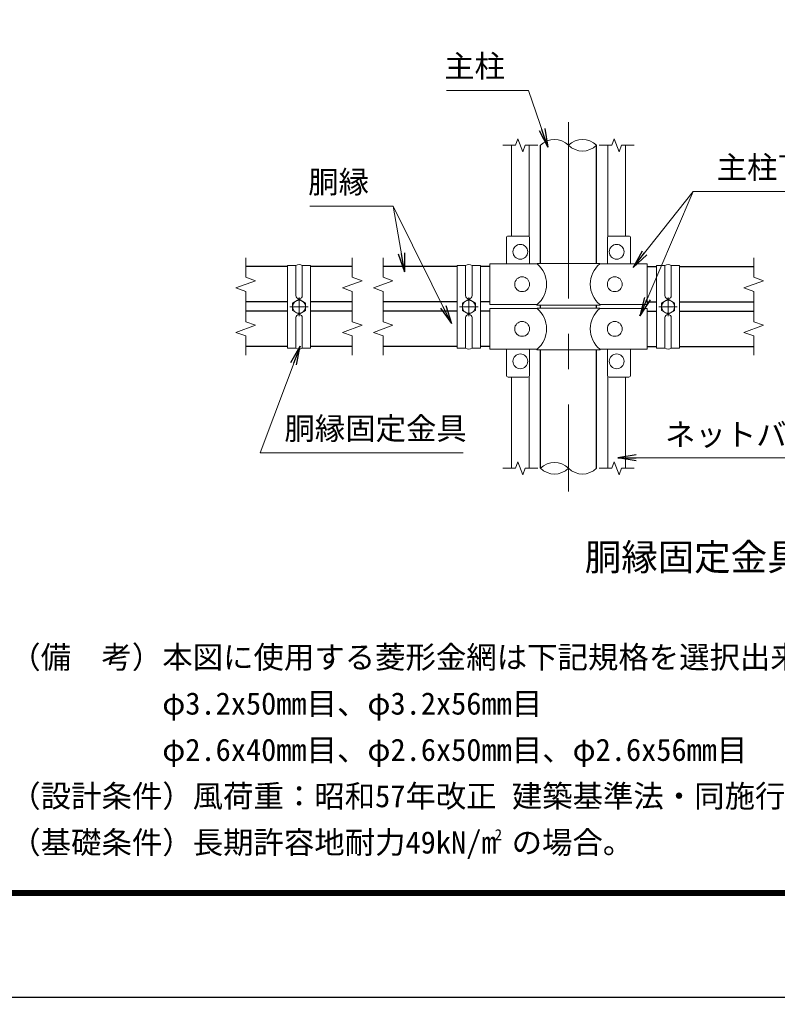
# Model space of a CAD drawing. Units: millimetres, scale not verified. Extents: x -10499 to 10501, y -7424 to 7426.
# Drawn here: x -780 to 3310, y -7424 to -2144 of the extents above; entities that cross this region are included whole.
import ezdxf
from ezdxf.enums import TextEntityAlignment as Align

# ---------------------------------------------------------------- set-up
doc = ezdxf.new("R2010")
doc.units = ezdxf.units.MM
doc.header["$LTSCALE"] = 30
doc.linetypes.add('USER1', pattern=[50.8, 31.75, -6.35, 6.35, -6.35])
for name, color, linetype, lineweight in [('0-1_D-STR1', 1, 'Continuous', 25), ('0-4_D-BMK', 2, 'USER1', 13), ('0-5_D-STR3', 3, 'Continuous', 13), ('0-6_D-STR-DIM', 7, 'Continuous', 13), ('0-B_D-TTL-TXT', 7, 'Continuous', 13), ('0-C_D-STR-TXT', 7, 'Continuous', 13), ('0-E_D-TTL', 7, 'Continuous', 25)]:
    doc.layers.add(name, color=color, linetype=linetype, lineweight=lineweight)
doc.layers.add('0-7_0', color=7, linetype='Continuous')
doc.styles.add('ＭＳ ゴシック', font='')
doc.styles.get('ＭＳ ゴシック').set_extended_font_data('MS Gothic')

# ---------------------------------------------------------------- blocks, each defined once
blk = doc.blocks.new('_Open')
at = {"layer": '0-7_0'}
blk.add_line((-30, 5), (0, 0), dxfattribs=at)
blk.add_lwpolyline([(-30, -5), (0, 0), (-30, 0)], dxfattribs=at)

msp = doc.modelspace()

# ---------------------------------------------------------------- linework, layer by layer
at = {"layer": '0-1_D-STR1'}
for p, q in [((2031.16, -3460.97), (2031.16, -2823.27)), ((2333.66, -3460.97), (2333.66, -2823.27)), ((665.75, -3478.47), (440.75, -3478.47)), ((1015.75, -3478.47), (790.75, -3478.47)), ((1582.41, -3478.47), (1182.41, -3478.47)), ((1757.41, -3478.47), (1707.41, -3478.47)), ((2607.41, -3478.47), (2657.41, -3478.47)), ((2782.41, -3478.47), (3182.41, -3478.47)), ((665.75, -3668.97), (440.75, -3668.97)), ((1015.75, -3668.97), (790.75, -3668.97)), ((1582.41, -3668.97), (1182.41, -3668.97)), ((1757.41, -3668.97), (1707.41, -3668.97)), ((2031.16, -3701.97), (2031.16, -3685.97)), ((2333.66, -3701.97), (2333.66, -3685.97)), ((2607.41, -3668.97), (2657.41, -3668.97)), ((2782.41, -3668.97), (3182.41, -3668.97)), ((665.75, -3718.97), (440.75, -3718.97)), ((1015.75, -3718.97), (790.75, -3718.97)), ((1582.41, -3718.97), (1182.41, -3718.97)), ((1757.41, -3718.97), (1707.41, -3718.97)), ((2607.41, -3718.97), (2657.41, -3718.97)), ((2782.41, -3718.97), (3182.41, -3718.97)), ((665.75, -3909.47), (440.75, -3909.47)), ((1015.75, -3909.47), (790.75, -3909.47)), ((1582.41, -3909.47), (1182.41, -3909.47)), ((1757.41, -3909.47), (1707.41, -3909.47)), ((2031.16, -4567.27), (2031.16, -3926.97)), ((2333.66, -4567.27), (2333.66, -3926.97)), ((2607.41, -3909.47), (2657.41, -3909.47)), ((2782.41, -3909.47), (3182.41, -3909.47))]:
    msp.add_line(p, q, dxfattribs=at)
at = {"layer": '0-4_D-BMK'}
for p, q in [((2182.41, -2698.27), (2182.41, -4692.27)), ((778.25, -3695.27), (678.25, -3695.27)), ((728.25, -3745.27), (728.25, -3645.27)), ((1694.91, -3695.27), (1594.91, -3695.27)), ((1644.91, -3745.27), (1644.91, -3645.27)), ((2669.91, -3695.27), (2769.91, -3695.27)), ((2719.91, -3745.27), (2719.91, -3645.27))]:
    msp.add_line(p, q, dxfattribs=at)
at = {"layer": '0-5_D-STR3'}
for p, q in [((1874.91, -3313.47), (1874.91, -2823.27)), ((1969.91, -3316.85), (1969.91, -2823.27)), ((2394.91, -3316.85), (2394.91, -2823.27)), ((2489.91, -3313.47), (2489.91, -2823.27)), ((1847.41, -3463.47), (1847.41, -3323.47)), ((1962.41, -3313.47), (1857.41, -3313.47)), ((1972.41, -3463.47), (1972.41, -3323.47)), ((2392.41, -3463.47), (2392.41, -3323.47)), ((2402.41, -3313.47), (2507.41, -3313.47)), ((2517.41, -3463.47), (2517.41, -3323.47)), ((710.75, -3472.12), (710.75, -3633.97)), ((790.75, -3472.12), (745.75, -3472.12)), ((745.75, -3472.12), (745.75, -3633.97)), ((1627.41, -3472.12), (1627.41, -3633.97)), ((1707.41, -3472.12), (1662.41, -3472.12)), ((1662.41, -3472.12), (1662.41, -3633.97)), ((1757.41, -3463.47), (2013.41, -3463.47)), ((1757.41, -3683.47), (1757.41, -3463.47)), ((2013.41, -3460.97), (2008.41, -3463.47)), ((2013.41, -3460.97), (2351.41, -3460.97)), ((2351.41, -3460.97), (2356.41, -3463.47)), ((2351.41, -3463.47), (2607.41, -3463.47)), ((2607.41, -3683.47), (2607.41, -3463.47)), ((2657.41, -3472.12), (2702.41, -3472.12)), ((2702.41, -3472.12), (2702.41, -3633.97)), ((2737.41, -3472.12), (2737.41, -3633.97)), ((1757.41, -3683.47), (2013.41, -3683.47)), ((2013.41, -3685.97), (2008.41, -3683.47)), ((2351.41, -3683.47), (2607.41, -3683.47)), ((1757.41, -3704.47), (2013.41, -3704.47)), ((1757.41, -3704.47), (1757.41, -3924.47)), ((2013.41, -3701.97), (2008.41, -3704.47)), ((2351.41, -3704.47), (2607.41, -3704.47)), ((2607.41, -3704.47), (2607.41, -3924.47)), ((710.75, -3918.41), (710.75, -3753.97)), ((745.75, -3918.41), (745.75, -3753.97)), ((1627.41, -3918.41), (1627.41, -3753.97)), ((1662.41, -3918.41), (1662.41, -3753.97)), ((2702.41, -3918.41), (2702.41, -3753.97)), ((2737.41, -3918.41), (2737.41, -3753.97)), ((1757.41, -3924.47), (2013.41, -3924.47)), ((1847.41, -3924.47), (1847.41, -4064.47)), ((1972.41, -3924.47), (1972.41, -4064.47)), ((2013.41, -3926.97), (2008.41, -3924.47)), ((2013.41, -3926.97), (2351.41, -3926.97)), ((2351.41, -3926.97), (2356.41, -3924.47)), ((2351.41, -3924.47), (2607.41, -3924.47)), ((2392.41, -3924.47), (2392.41, -4064.47)), ((2517.41, -3924.47), (2517.41, -4064.47)), ((1962.41, -4074.47), (1857.41, -4074.47)), ((1874.91, -4567.27), (1874.91, -4074.47)), ((1969.91, -4567.27), (1969.91, -4071.08)), ((2394.91, -4567.27), (2394.91, -4071.08)), ((2402.41, -4074.47), (2507.41, -4074.47)), ((2489.91, -4567.27), (2489.91, -4074.47))]:
    msp.add_line(p, q, dxfattribs=at)
for points in [[(710.75, -3472.12), (665.75, -3472.12), (665.75, -3918.41), (710.75, -3918.41)], [(745.75, -3918.41), (790.75, -3918.41), (790.75, -3472.12)], [(1627.41, -3472.12), (1582.41, -3472.12), (1582.41, -3918.41), (1627.41, -3918.41)], [(1662.41, -3918.41), (1707.41, -3918.41), (1707.41, -3472.12)], [(2702.41, -3918.41), (2657.41, -3918.41), (2657.41, -3472.12)], [(2737.41, -3472.12), (2782.41, -3472.12), (2782.41, -3918.41), (2737.41, -3918.41)], [(2013.41, -3685.97), (2351.41, -3685.97), (2356.41, -3683.47)], [(2013.41, -3701.97), (2351.41, -3701.97), (2356.41, -3704.47)]]:
    msp.add_lwpolyline(points, dxfattribs=at)
for points in [[(728.25, -3735.77), (763.32, -3715.52), (763.32, -3675.02), (728.25, -3654.77), (693.17, -3675.02), (693.17, -3715.52)], [(1644.91, -3735.77), (1679.99, -3715.52), (1679.99, -3675.02), (1644.91, -3654.77), (1609.84, -3675.02), (1609.84, -3715.52)], [(2719.91, -3735.77), (2684.84, -3715.52), (2684.84, -3675.02), (2719.91, -3654.77), (2754.99, -3675.02), (2754.99, -3715.52)]]:
    msp.add_lwpolyline(points, close=True, dxfattribs=at)
for centre, radius in [((1922.41, -3398.47), 40), ((2442.41, -3398.47), 40), ((1932.41, -3573.47), 40), ((2432.41, -3573.47), 40), ((728.25, -3695.27), 35.17), ((1644.91, -3695.27), 35.17), ((2719.91, -3695.27), 35.17), ((1932.41, -3814.47), 40), ((2432.41, -3814.47), 40), ((1922.41, -3989.47), 40), ((2442.41, -3989.47), 40)]:
    msp.add_circle(centre, radius, dxfattribs=at)
for centre, radius, start, end in [((1857.41, -3323.47), 10, 90, 180), ((1962.41, -3323.47), 10, 0, 90), ((2402.41, -3323.47), 10, 90, 180), ((2507.41, -3323.47), 10, 0, 90), ((728.25, -3500.25), 33.12, 58.10921, 121.89079), ((1644.91, -3500.25), 33.12, 58.10921, 121.89079), ((1920.48, -3573.47), 144, 310.19176, 49.80824), ((2444.34, -3573.47), 144, 130.19176, 229.80824), ((2719.91, -3500.25), 33.12, 58.10921, 121.89079), ((728.25, -3633.97), 17.5, 180, 0), ((1644.91, -3633.97), 17.5, 180, 0), ((2719.91, -3633.97), 17.5, 180, 0), ((728.25, -3753.97), 17.5, 0, 180), ((1644.91, -3753.97), 17.5, 0, 180), ((1920.48, -3814.47), 144, 310.19176, 49.80824), ((2444.34, -3814.47), 144, 130.19176, 229.80824), ((2719.91, -3753.97), 17.5, 0, 180), ((728.25, -3890.29), 33.12, 238.10921, 301.89079), ((1644.91, -3890.29), 33.12, 238.10921, 301.89079), ((2719.91, -3890.29), 33.12, 238.10921, 301.89079), ((1857.41, -4064.47), 10, 180, 270), ((1962.41, -4064.47), 10, 270, 0), ((2402.41, -4064.47), 10, 180, 270), ((2507.41, -4064.47), 10, 270, 0)]:
    msp.add_arc(centre, radius, start, end, dxfattribs=at)
at = {"layer": '0-6_D-STR-DIM'}
for p, q in [((1909.59, -2788.03), (1896.76, -2823.27)), ((1935.24, -2858.51), (1909.59, -2788.03)), ((2429.59, -2788.03), (2416.76, -2823.27)), ((2455.24, -2858.51), (2429.59, -2788.03)), ((1827.41, -2823.27), (1896.76, -2823.27)), ((1948.07, -2823.27), (1935.24, -2858.51)), ((1948.07, -2823.27), (2017.41, -2823.27)), ((2347.41, -2823.27), (2416.76, -2823.27)), ((2468.07, -2823.27), (2455.24, -2858.51)), ((2468.07, -2823.27), (2537.41, -2823.27)), ((440.75, -3430.84), (440.75, -3535.24)), ((1015.75, -3430.84), (1015.75, -3535.24)), ((1182.41, -3430.84), (1182.41, -3535.24)), ((3182.41, -3430.84), (3182.41, -3535.24)), ((493.61, -3554.48), (440.75, -3535.24)), ((1068.61, -3554.48), (1015.75, -3535.24)), ((1235.27, -3554.48), (1182.41, -3535.24)), ((3235.27, -3554.48), (3182.41, -3535.24)), ((387.89, -3592.96), (493.61, -3554.48)), ((962.89, -3592.96), (1068.61, -3554.48)), ((1129.56, -3592.96), (1235.27, -3554.48)), ((3129.56, -3592.96), (3235.27, -3554.48)), ((440.75, -3612.2), (387.89, -3592.96)), ((440.75, -3612.2), (440.75, -3775.74)), ((1015.75, -3612.2), (962.89, -3592.96)), ((1015.75, -3612.2), (1015.75, -3775.74)), ((1182.41, -3612.2), (1129.56, -3592.96)), ((1182.41, -3612.2), (1182.41, -3775.74)), ((3182.41, -3612.2), (3129.56, -3592.96)), ((3182.41, -3612.2), (3182.41, -3775.74)), ((387.89, -3833.46), (493.61, -3794.98)), ((493.61, -3794.98), (440.75, -3775.74)), ((962.89, -3833.46), (1068.61, -3794.98)), ((1068.61, -3794.98), (1015.75, -3775.74)), ((1129.56, -3833.46), (1235.27, -3794.98)), ((1235.27, -3794.98), (1182.41, -3775.74)), ((3129.56, -3833.46), (3235.27, -3794.98)), ((3235.27, -3794.98), (3182.41, -3775.74)), ((440.75, -3852.7), (387.89, -3833.46)), ((440.75, -3852.7), (440.75, -3957.09)), ((1015.75, -3852.7), (962.89, -3833.46)), ((1015.75, -3852.7), (1015.75, -3957.09)), ((1182.41, -3852.7), (1129.56, -3833.46)), ((1182.41, -3852.7), (1182.41, -3957.09)), ((3182.41, -3852.7), (3129.56, -3833.46)), ((3182.41, -3852.7), (3182.41, -3957.09)), ((1909.59, -4532.03), (1896.76, -4567.27)), ((1935.24, -4602.51), (1909.59, -4532.03)), ((2429.59, -4532.03), (2416.76, -4567.27)), ((2455.24, -4602.51), (2429.59, -4532.03)), ((1827.41, -4567.27), (1896.76, -4567.27)), ((1948.07, -4567.27), (1935.24, -4602.51)), ((1948.07, -4567.27), (2017.41, -4567.27)), ((2347.41, -4567.27), (2416.76, -4567.27)), ((2468.07, -4567.27), (2455.24, -4602.51)), ((2468.07, -4567.27), (2537.41, -4567.27))]:
    msp.add_line(p, q, dxfattribs=at)
for centre, start, end in [((2106.79, -2899.37), 45.18146, 134.81854), ((2258.04, -2899.37), 45.18146, 134.81854), ((2258.04, -2747.16), 225.18146, 314.81854), ((2106.79, -4643.37), 45.18146, 134.81854), ((2106.79, -4491.16), 225.18146, 314.81854), ((2258.04, -4491.16), 225.18146, 314.81854)]:
    msp.add_arc(centre, 107.29, start, end, dxfattribs=at)
at = {"layer": '0-C_D-STR-TXT'}
for p, q in [((2855.05, -3073.1), (2532.11, -3481.32)), ((1235.61, -3152.53), (1297.46, -3503.74)), ((3504.92, -4511.17), (2450.12, -4511.17))]:
    msp.add_line(p, q, dxfattribs=at)
for points in [[(1524.04, -2526.76), (1967.34, -2526.76), (2070.72, -2831.32)], [(3783.75, -3073.1), (2855.05, -3073.1), (2568.68, -3741.82)], [(786.6, -3152.53), (1235.61, -3152.53), (1549.81, -3782.97)], [(1614.32, -4484.14), (518.1, -4484.14), (733.47, -3910.41)]]:
    msp.add_lwpolyline(points, dxfattribs=at)
at = {"layer": '0-E_D-TTL', "color": 2}
msp.add_lwpolyline([(-10499.2, 7425.57), (10500.8, 7425.57), (10500.8, -7424.43), (-10499.2, -7424.43)], close=True, dxfattribs=at)
at = {"layer": '0-E_D-TTL'}
for points in [[(-9824.2, 6875.57), (9825.8, 6875.57), (9825.8, -6874.43), (-9824.2, -6874.43)], [(-9817.95, 6869.32), (9819.55, 6869.32), (9819.55, -6868.18), (-9817.95, -6868.18)], [(-9811.7, 6863.07), (9813.3, 6863.07), (9813.3, -6861.93), (-9811.7, -6861.93)], [(-9805.45, 6856.82), (9807.05, 6856.82), (9807.05, -6855.68), (-9805.45, -6855.68)], [(-9799.2, 6850.57), (9800.8, 6850.57), (9800.8, -6849.43), (-9799.2, -6849.43)]]:
    msp.add_lwpolyline(points, close=True, dxfattribs=at)

# ---------------------------------------------------------------- block references
at = {"layer": '0-C_D-STR-TXT', "xscale": 3.333333, "yscale": 3.333333}
for p, rotation in [((2071.36, -2833.21), 288.74977), ((1297.8, -3505.71), 279.98686), ((2530.87, -3482.89), 231.6529), ((1550.7, -3784.76), 296.49098), ((2567.9, -3743.66), 246.81834), ((734.17, -3908.54), 69.42471), ((2448.12, -4511.17), 180)]:
    msp.add_blockref('_Open', p, dxfattribs=dict(at, rotation=rotation))

# ---------------------------------------------------------------- texts
at = {"layer": '0-B_D-TTL-TXT', "style": 'ＭＳ ゴシック'}
for s, height, p in [('胴縁固定金具取付詳細', 144.3, (2270.29, -5162.27)), ('（備\u3000考）本図に使用する菱形金網は下記規格を選択出来ます。', 120.3, (-830.32, -5683.44)), ('\u3000\u3000\u3000\u3000\u3000φ3.2x50mm目、φ3.2x56mm目', 120.3, (-830.32, -5933.44)), ('\u3000\u3000\u3000\u3000\u3000φ2.6x40mm目、φ2.6x50mm目、φ2.6x56mm目', 120.3, (-830.32, -6183.44)), ('（設計条件）風荷重：昭和57年改正 建築基準法・同施行令に基づく風圧力に準拠。', 120.3, (-830.32, -6433.44)), ('（基礎条件）長期許容地耐力49kN/m の場合。', 120.3, (-830.32, -6683.44)), ('2', 60.13, (1783.36, -6593.91))]:
    msp.add_text(s, height=height, dxfattribs=at).set_placement(p, align=Align.BOTTOM_LEFT)
at = {"layer": '0-C_D-STR-TXT', "style": 'ＭＳ ゴシック'}
for s, p in [('主柱', (1511.35, -2492.44)), ('主柱下継手', (2982.35, -3038.46)), ('胴縁', (777.72, -3117.58)), ('胴縁固定金具', (649.21, -4448.55)), ('ネットバー', (2703.53, -4481.29))]:
    msp.add_text(s, height=120.3, dxfattribs=at).set_placement(p, align=Align.BOTTOM_LEFT)

doc.saveas('drawing.dxf')
